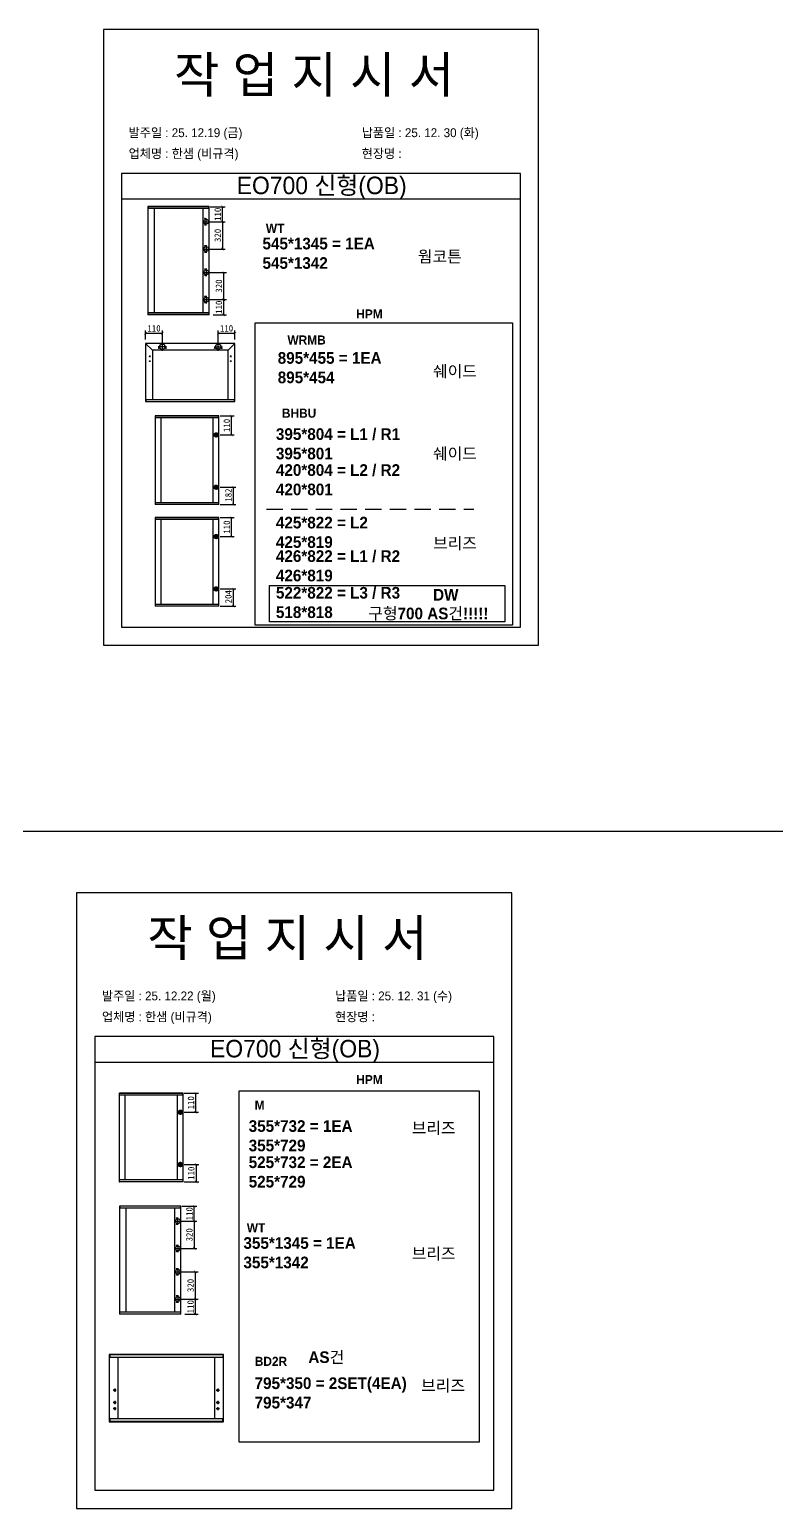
# Model space of a CAD drawing. Header units: millimetres. Extents: x -44117 to 256353, y -2095463 to 65325.
# Drawn here: x 112666 to 115549, y -577882 to -572174 of the extents above; entities that cross this region are included whole.
import ezdxf

# ---------------------------------------------------------------- set-up
doc = ezdxf.new("R2010")
doc.units = ezdxf.units.MM
doc.header["$LTSCALE"] = 10
doc.linetypes.add('HIDDEN', pattern=[9.525, 6.35, -3.175])
doc.layers.add('Layer1', color=7, linetype='Continuous', lineweight=70)
doc.styles.add('MtX_Gulim', font='')
doc.styles.get('MtX_Gulim').set_extended_font_data('Gulim', bold=True)
doc.dimstyles.new('ISO-25', dxfattribs={"dimtxt": 2.5, "dimasz": 2.5, "dimexe": 1, "dimexo": 1, "dimtad": 1, "dimtxsty": 'Standard', "dimblk": 'ARCHTICK', "dimcen": 2.5, "dimadec": 0, "dimazin": 0, "dimtfac": 1, "dimtmove": 0, "dimatfit": 3, "dimfxl": 0, "dimarcsym": 0})

# ---------------------------------------------------------------- blocks, each defined once
blk = doc.blocks.new('_ArchTick')
at = {"color": 0, "linetype": 'ByBlock', "const_width": 0.15}
blk.add_lwpolyline([(-0.5, -0.5), (0.5, 0.5)], dxfattribs=at)
blk = doc.blocks.new('*D4268')
at = {"color": 0, "lineweight": -2}
for p, q in [((113114.1, -573370.2), (113114.1, -573335.6)), ((113114.1, -573345.6), (113178.6, -573345.6)), ((113178.6, -573382.9), (113178.6, -573335.6))]:
    blk.add_line(p, q, dxfattribs=at)
at = {"layer": 'Defpoints', "color": 0}
for p in [(113178.6, -573345.6), (113114.1, -573385.2), (113178.6, -573397.9)]:
    blk.add_point(p, dxfattribs=at)
at = {"color": 0, "lineweight": -2, "xscale": 10, "yscale": 10, "zscale": 10, "rotation": 180}
blk.add_blockref('_ArchTick', (113114.1, -573345.6), dxfattribs=at)
at = {"color": 0, "lineweight": -2, "xscale": 10, "yscale": 10, "zscale": 10}
blk.add_blockref('_ArchTick', (113178.6, -573345.6), dxfattribs=at)
at = {"color": 0, "insert": (113146.4, -573326.9), "char_height": 25, "attachment_point": 5}
blk.add_mtext('110', dxfattribs=at)
blk = doc.blocks.new('*D4269')
at = {"color": 0, "lineweight": -2}
for p, q in [((113394.2, -573382.9), (113394.2, -573335.6)), ((113394.2, -573345.6), (113458.7, -573345.6)), ((113458.7, -573370.2), (113458.7, -573335.6))]:
    blk.add_line(p, q, dxfattribs=at)
at = {"layer": 'Defpoints', "color": 0}
for p in [(113458.7, -573345.6), (113394.2, -573397.9), (113458.7, -573385.2)]:
    blk.add_point(p, dxfattribs=at)
at = {"color": 0, "lineweight": -2, "xscale": 10, "yscale": 10, "zscale": 10, "rotation": 180}
blk.add_blockref('_ArchTick', (113394.2, -573345.6), dxfattribs=at)
at = {"color": 0, "lineweight": -2, "xscale": 10, "yscale": 10, "zscale": 10}
blk.add_blockref('_ArchTick', (113458.7, -573345.6), dxfattribs=at)
at = {"color": 0, "insert": (113426.4, -573326.9), "char_height": 25, "attachment_point": 5}
blk.add_mtext('110', dxfattribs=at)
blk = doc.blocks.new('*D4270')
at = {"color": 0, "lineweight": -2}
for p, q in [((113363.1, -572857.8), (113421, -572857.8)), ((113411, -572915.6), (113411, -572857.8)), ((113363.1, -572915.6), (113421, -572915.6))]:
    blk.add_line(p, q, dxfattribs=at)
at = {"layer": 'Defpoints', "color": 0}
for p in [(113348.1, -572857.8), (113411, -572857.8), (113348.1, -572915.6)]:
    blk.add_point(p, dxfattribs=at)
at = {"color": 0, "lineweight": -2, "xscale": 10, "yscale": 10, "zscale": 10}
for p, rotation in [((113411, -572857.8), 90), ((113411, -572915.6), 270)]:
    blk.add_blockref('_ArchTick', p, dxfattribs=dict(at, rotation=rotation))
at = {"color": 0, "insert": (113392.2, -572886.7), "char_height": 25, "attachment_point": 5, "rotation": 90}
blk.add_mtext('110', dxfattribs=at)
blk = doc.blocks.new('*D4271')
at = {"color": 0, "lineweight": -2}
for p, q in [((113363.1, -573216.2), (113425.6, -573216.2)), ((113415.6, -573274.7), (113415.6, -573216.2)), ((113374.7, -573274.7), (113425.6, -573274.7))]:
    blk.add_line(p, q, dxfattribs=at)
at = {"layer": 'Defpoints', "color": 0}
for p in [(113348.1, -573216.2), (113415.6, -573216.2), (113359.7, -573274.7)]:
    blk.add_point(p, dxfattribs=at)
at = {"color": 0, "lineweight": -2, "xscale": 10, "yscale": 10, "zscale": 10}
for p, rotation in [((113415.6, -573216.2), 90), ((113415.6, -573274.7), 270)]:
    blk.add_blockref('_ArchTick', p, dxfattribs=dict(at, rotation=rotation))
at = {"color": 0, "insert": (113396.8, -573245.4), "char_height": 25, "attachment_point": 5, "rotation": 90}
blk.add_mtext('110', dxfattribs=at)
blk = doc.blocks.new('*D4272')
at = {"color": 0, "lineweight": -2}
for p, q in [((113363.1, -573111), (113425.6, -573111)), ((113415.6, -573216.2), (113415.6, -573111)), ((113363.1, -573216.2), (113425.6, -573216.2))]:
    blk.add_line(p, q, dxfattribs=at)
at = {"layer": 'Defpoints', "color": 0}
for p in [(113348.1, -573111), (113415.6, -573111), (113348.1, -573216.2)]:
    blk.add_point(p, dxfattribs=at)
at = {"color": 0, "lineweight": -2, "xscale": 10, "yscale": 10, "zscale": 10}
for p, rotation in [((113415.6, -573111), 90), ((113415.6, -573216.2), 270)]:
    blk.add_blockref('_ArchTick', p, dxfattribs=dict(at, rotation=rotation))
at = {"color": 0, "insert": (113396.8, -573163.6), "char_height": 25, "attachment_point": 5, "rotation": 90}
blk.add_mtext('320', dxfattribs=at)
blk = doc.blocks.new('*D4273')
at = {"color": 0, "lineweight": -2}
for p, q in [((113363.1, -572915.6), (113421, -572915.6)), ((113411, -572915.6), (113411, -573020.8)), ((113363.1, -573020.8), (113421, -573020.8))]:
    blk.add_line(p, q, dxfattribs=at)
at = {"layer": 'Defpoints', "color": 0}
for p in [(113348.1, -572915.6), (113348.1, -573020.8), (113411, -573020.8)]:
    blk.add_point(p, dxfattribs=at)
at = {"color": 0, "lineweight": -2, "xscale": 10, "yscale": 10, "zscale": 10}
for p, rotation in [((113411, -572915.6), 90), ((113411, -573020.8), 270)]:
    blk.add_blockref('_ArchTick', p, dxfattribs=dict(at, rotation=rotation))
at = {"color": 0, "insert": (113392.2, -572968.2), "char_height": 25, "attachment_point": 5, "rotation": 90}
blk.add_mtext('320', dxfattribs=at)
blk = doc.blocks.new('*D4274')
at = {"color": 0, "lineweight": -2}
for p, q in [((113401.2, -573664.8), (113455.8, -573664.8)), ((113445.8, -573738.4), (113445.8, -573664.8)), ((113401.2, -573738.4), (113455.8, -573738.4))]:
    blk.add_line(p, q, dxfattribs=at)
at = {"layer": 'Defpoints', "color": 0}
for p in [(113386.2, -573664.8), (113445.8, -573664.8), (113386.2, -573738.4)]:
    blk.add_point(p, dxfattribs=at)
at = {"color": 0, "lineweight": -2, "xscale": 10, "yscale": 10, "zscale": 10}
for p, rotation in [((113445.8, -573664.8), 90), ((113445.8, -573738.4), 270)]:
    blk.add_blockref('_ArchTick', p, dxfattribs=dict(at, rotation=rotation))
at = {"color": 0, "insert": (113427, -573701.6), "char_height": 25, "attachment_point": 5, "rotation": 90}
blk.add_mtext('110', dxfattribs=at)
blk = doc.blocks.new('*D4275')
at = {"color": 0, "lineweight": -2}
for p, q in [((113401.2, -573940.3), (113462.3, -573940.3)), ((113452.3, -573940.3), (113452.3, -574007.2)), ((113401.2, -574007.2), (113462.3, -574007.2))]:
    blk.add_line(p, q, dxfattribs=at)
at = {"layer": 'Defpoints', "color": 0}
for p in [(113386.2, -573940.3), (113386.2, -574007.2), (113452.3, -574007.2)]:
    blk.add_point(p, dxfattribs=at)
at = {"color": 0, "lineweight": -2, "xscale": 10, "yscale": 10, "zscale": 10}
for p, rotation in [((113452.3, -573940.3), 90), ((113452.3, -574007.2), 270)]:
    blk.add_blockref('_ArchTick', p, dxfattribs=dict(at, rotation=rotation))
at = {"color": 0, "insert": (113433.6, -573970.4), "char_height": 25, "attachment_point": 5, "rotation": 90}
blk.add_mtext('182', dxfattribs=at)
blk = doc.blocks.new('*D4276')
at = {"color": 0, "lineweight": -2}
for p, q in [((113401.2, -574057.2), (113455.8, -574057.2)), ((113445.8, -574130.8), (113445.8, -574057.2)), ((113401.2, -574130.8), (113455.8, -574130.8))]:
    blk.add_line(p, q, dxfattribs=at)
at = {"layer": 'Defpoints', "color": 0}
for p in [(113386.2, -574057.2), (113445.8, -574057.2), (113386.2, -574130.8)]:
    blk.add_point(p, dxfattribs=at)
at = {"color": 0, "lineweight": -2, "xscale": 10, "yscale": 10, "zscale": 10}
for p, rotation in [((113445.8, -574057.2), 90), ((113445.8, -574130.8), 270)]:
    blk.add_blockref('_ArchTick', p, dxfattribs=dict(at, rotation=rotation))
at = {"color": 0, "insert": (113427, -574094), "char_height": 25, "attachment_point": 5, "rotation": 90}
blk.add_mtext('110', dxfattribs=at)
blk = doc.blocks.new('*D4277')
at = {"color": 0, "lineweight": -2}
for p, q in [((113401.2, -574332.7), (113462.3, -574332.7)), ((113452.3, -574332.7), (113452.3, -574399.6)), ((113401.2, -574399.6), (113462.3, -574399.6))]:
    blk.add_line(p, q, dxfattribs=at)
at = {"layer": 'Defpoints', "color": 0}
for p in [(113386.2, -574332.7), (113386.2, -574399.6), (113452.3, -574399.6)]:
    blk.add_point(p, dxfattribs=at)
at = {"color": 0, "lineweight": -2, "xscale": 10, "yscale": 10, "zscale": 10}
for p, rotation in [((113452.3, -574332.7), 90), ((113452.3, -574399.6), 270)]:
    blk.add_blockref('_ArchTick', p, dxfattribs=dict(at, rotation=rotation))
at = {"color": 0, "insert": (113433.6, -574362.8), "char_height": 25, "attachment_point": 5, "rotation": 90}
blk.add_mtext('204', dxfattribs=at)
blk = doc.blocks.new('*D4286')
at = {"color": 0, "lineweight": -2}
for p, q in [((113263.3, -576279), (113317.9, -576279)), ((113307.9, -576352.6), (113307.9, -576279)), ((113263.3, -576352.6), (113317.9, -576352.6))]:
    blk.add_line(p, q, dxfattribs=at)
at = {"layer": 'Defpoints', "color": 0}
for p in [(113248.3, -576279), (113307.9, -576279), (113248.3, -576352.6)]:
    blk.add_point(p, dxfattribs=at)
at = {"color": 0, "lineweight": -2, "xscale": 10, "yscale": 10, "zscale": 10}
for p, rotation in [((113307.9, -576279), 90), ((113307.9, -576352.6), 270)]:
    blk.add_blockref('_ArchTick', p, dxfattribs=dict(at, rotation=rotation))
at = {"color": 0, "insert": (113289.1, -576315.8), "char_height": 25, "attachment_point": 5, "rotation": 90}
blk.add_mtext('110', dxfattribs=at)
blk = doc.blocks.new('*D4287')
at = {"color": 0, "lineweight": -2}
for p, q in [((113263.3, -576554.5), (113318.8, -576554.5)), ((113308.8, -576554.5), (113308.8, -576621.3)), ((113263.3, -576621.3), (113318.8, -576621.3))]:
    blk.add_line(p, q, dxfattribs=at)
at = {"layer": 'Defpoints', "color": 0}
for p in [(113248.3, -576554.5), (113248.3, -576621.3), (113308.8, -576621.3)]:
    blk.add_point(p, dxfattribs=at)
at = {"color": 0, "lineweight": -2, "xscale": 10, "yscale": 10, "zscale": 10}
for p, rotation in [((113308.8, -576554.5), 90), ((113308.8, -576621.3), 270)]:
    blk.add_blockref('_ArchTick', p, dxfattribs=dict(at, rotation=rotation))
at = {"color": 0, "insert": (113290.1, -576587.9), "char_height": 25, "attachment_point": 5, "rotation": 90}
blk.add_mtext('110', dxfattribs=at)
blk = doc.blocks.new('*D4288')
at = {"color": 0, "lineweight": -2}
for p, q in [((113253.7, -576715.2), (113311.7, -576715.2)), ((113301.7, -576773.1), (113301.7, -576715.2)), ((113253.7, -576773.1), (113311.7, -576773.1))]:
    blk.add_line(p, q, dxfattribs=at)
at = {"layer": 'Defpoints', "color": 0}
for p in [(113238.7, -576715.2), (113301.7, -576715.2), (113238.7, -576773.1)]:
    blk.add_point(p, dxfattribs=at)
at = {"color": 0, "lineweight": -2, "xscale": 10, "yscale": 10, "zscale": 10}
for p, rotation in [((113301.7, -576715.2), 90), ((113301.7, -576773.1), 270)]:
    blk.add_blockref('_ArchTick', p, dxfattribs=dict(at, rotation=rotation))
at = {"color": 0, "insert": (113282.9, -576744.1), "char_height": 25, "attachment_point": 5, "rotation": 90}
blk.add_mtext('110', dxfattribs=at)
blk = doc.blocks.new('*D4289')
at = {"color": 0, "lineweight": -2}
for p, q in [((113253.7, -577073.6), (113316.2, -577073.6)), ((113306.2, -577132.1), (113306.2, -577073.6)), ((113265.4, -577132.1), (113316.2, -577132.1))]:
    blk.add_line(p, q, dxfattribs=at)
at = {"layer": 'Defpoints', "color": 0}
for p in [(113238.7, -577073.6), (113306.2, -577073.6), (113250.4, -577132.1)]:
    blk.add_point(p, dxfattribs=at)
at = {"color": 0, "lineweight": -2, "xscale": 10, "yscale": 10, "zscale": 10}
for p, rotation in [((113306.2, -577073.6), 90), ((113306.2, -577132.1), 270)]:
    blk.add_blockref('_ArchTick', p, dxfattribs=dict(at, rotation=rotation))
at = {"color": 0, "insert": (113287.5, -577102.9), "char_height": 25, "attachment_point": 5, "rotation": 90}
blk.add_mtext('110', dxfattribs=at)
blk = doc.blocks.new('*D4290')
at = {"color": 0, "lineweight": -2}
for p, q in [((113253.7, -576968.5), (113316.2, -576968.5)), ((113306.2, -577073.6), (113306.2, -576968.5)), ((113253.7, -577073.6), (113316.2, -577073.6))]:
    blk.add_line(p, q, dxfattribs=at)
at = {"layer": 'Defpoints', "color": 0}
for p in [(113238.7, -576968.5), (113306.2, -576968.5), (113238.7, -577073.6)]:
    blk.add_point(p, dxfattribs=at)
at = {"color": 0, "lineweight": -2, "xscale": 10, "yscale": 10, "zscale": 10}
for p, rotation in [((113306.2, -576968.5), 90), ((113306.2, -577073.6), 270)]:
    blk.add_blockref('_ArchTick', p, dxfattribs=dict(at, rotation=rotation))
at = {"color": 0, "insert": (113287.5, -577021), "char_height": 25, "attachment_point": 5, "rotation": 90}
blk.add_mtext('320', dxfattribs=at)
blk = doc.blocks.new('*D4291')
at = {"color": 0, "lineweight": -2}
for p, q in [((113253.7, -576773.1), (113311.7, -576773.1)), ((113301.7, -576773.1), (113301.7, -576878.2)), ((113253.7, -576878.2), (113311.7, -576878.2))]:
    blk.add_line(p, q, dxfattribs=at)
at = {"layer": 'Defpoints', "color": 0}
for p in [(113238.7, -576773.1), (113238.7, -576878.2), (113301.7, -576878.2)]:
    blk.add_point(p, dxfattribs=at)
at = {"color": 0, "lineweight": -2, "xscale": 10, "yscale": 10, "zscale": 10}
for p, rotation in [((113301.7, -576773.1), 90), ((113301.7, -576878.2), 270)]:
    blk.add_blockref('_ArchTick', p, dxfattribs=dict(at, rotation=rotation))
at = {"color": 0, "insert": (113282.9, -576825.6), "char_height": 25, "attachment_point": 5, "rotation": 90}
blk.add_mtext('320', dxfattribs=at)

msp = doc.modelspace()

# ---------------------------------------------------------------- linework, layer by layer
for p, q in [((114560.7852, -572728.96965), (113020.7852, -572728.96965)), ((114560.7852, -572828.96965), (113020.7852, -572828.96965)), ((113122.78973, -572857.27195), (113122.78973, -573274.47982)), ((113359.7833, -572857.75127), (113122.78973, -572857.75127)), ((113359.7833, -572864.99422), (113122.78973, -572864.99422)), ((113359.51701, -572857.00567), (113123.05601, -572857.00567)), ((113124.12115, -572857.00567), (113124.12115, -572864.99422)), ((113146.48909, -572864.46165), (113146.48909, -573266.75756)), ((113335.81766, -573266.75756), (113335.81766, -572864.99422)), ((113358.45187, -572864.99422), (113358.45187, -572857.00567)), ((113359.7833, -573274.47982), (113359.7833, -572857.27195)), ((113333.54217, -572915.58835), (113362.59135, -572915.58835)), ((113345.40391, -572903.60553), (113341.14335, -572903.60553)), ((113345.40391, -572927.57117), (113341.14335, -572927.57117)), ((113343.27363, -572901.47525), (113343.27363, -572905.73581)), ((113343.27363, -572925.44089), (113343.27363, -572929.70145)), ((113348.06676, -572930.11294), (113348.06676, -572901.06376)), ((113343.27363, -573006.65779), (113343.27363, -573010.91835)), ((113348.06676, -573006.2463), (113348.06676, -573035.29548)), ((113333.54217, -573020.7709), (113362.59135, -573020.7709)), ((113345.40391, -573008.78807), (113341.14335, -573008.78807)), ((113345.40391, -573032.75371), (113341.14335, -573032.75371)), ((113343.27363, -573030.62343), (113343.27363, -573034.88399)), ((113333.54217, -573110.98089), (113362.59135, -573110.98089)), ((113345.40391, -573098.99806), (113341.14335, -573098.99806)), ((113343.27363, -573096.86778), (113343.27363, -573101.12834)), ((113343.27363, -573120.83342), (113343.27363, -573125.09398)), ((113348.06676, -573096.4563), (113348.06676, -573125.50548)), ((113345.40391, -573122.9637), (113341.14335, -573122.9637)), ((113333.54217, -573216.16342), (113362.59135, -573216.16342)), ((113345.40391, -573204.18059), (113341.14335, -573204.18059)), ((113345.40391, -573228.14623), (113341.14335, -573228.14623)), ((113343.27363, -573202.05031), (113343.27363, -573206.31087)), ((113343.27363, -573226.01595), (113343.27363, -573230.27651)), ((113348.06676, -573201.63883), (113348.06676, -573230.68801)), ((113359.7833, -573266.75756), (113122.78973, -573266.75756)), ((113359.7833, -573274.00051), (113122.78973, -573274.00051)), ((113359.51701, -573274.74611), (113123.05601, -573274.74611)), ((113124.12115, -573274.74611), (113124.12115, -573266.75756)), ((113358.45187, -573266.75756), (113358.45187, -573274.74611)), ((113113.79509, -573385.19741), (113113.79509, -573609.53773)), ((113140.13584, -573411.53816), (113113.88178, -573384.98813)), ((113458.68093, -573384.90144), (113114.09105, -573384.90144)), ((113194.75452, -573397.92384), (113162.46769, -573397.92384)), ((113167.66045, -573403.84311), (113162.92504, -573403.84311)), ((113165.29275, -573401.4754), (113165.29275, -573406.21081)), ((113178.6111, -573414.06725), (113178.6111, -573381.78042)), ((113194.29717, -573403.84311), (113189.56175, -573403.84311)), ((113191.92946, -573401.4754), (113191.92946, -573406.21081)), ((113378.01747, -573397.92384), (113410.3043, -573397.92384)), ((113383.21024, -573403.84311), (113378.47483, -573403.84311)), ((113380.84253, -573401.4754), (113380.84253, -573406.21081)), ((113394.16089, -573414.06725), (113394.16089, -573381.78042)), ((113409.84696, -573403.84311), (113405.11154, -573403.84311)), ((113407.47925, -573401.4754), (113407.47925, -573406.21081)), ((113432.63614, -573411.53816), (113458.8902, -573384.98813)), ((113458.97689, -573609.53773), (113458.97689, -573385.19741)), ((113127.11345, -573434.62331), (113133.03272, -573434.62331)), ((113127.11345, -573453.56497), (113133.03272, -573453.56497)), ((113130.07309, -573431.66367), (113130.07309, -573437.58294)), ((113130.07309, -573450.60534), (113130.07309, -573456.52461)), ((113140.13584, -573411.53816), (113140.13584, -573601.54672)), ((113432.63614, -573411.53816), (113140.13584, -573411.53816)), ((113432.63614, -573600.95479), (113432.63614, -573411.53816)), ((113445.65854, -573434.62331), (113439.73927, -573434.62331)), ((113445.65854, -573453.56497), (113439.73927, -573453.56497)), ((113442.6989, -573431.66367), (113442.6989, -573437.58294)), ((113442.6989, -573450.60534), (113442.6989, -573456.52461)), ((113113.79509, -573600.95479), (113458.97689, -573600.95479)), ((113113.79509, -573609.005), (113458.68093, -573609.005)), ((113114.09105, -573609.8337), (113458.68093, -573609.8337)), ((113115.27491, -573600.95479), (113115.27491, -573609.8337)), ((113457.49707, -573609.8337), (113457.49707, -573600.95479)), ((113150.29614, -573665.02782), (113150.29614, -574006.91471)), ((113396.79678, -573665.47056), (113150.29614, -573665.47056)), ((113396.79678, -573672.16072), (113150.29614, -573672.16072)), ((113396.55082, -573664.78186), (113150.54211, -573664.78186)), ((113172.18674, -573671.66879), (113172.18674, -573999.78183)), ((113374.66022, -573999.78183), (113374.66022, -573672.16072)), ((113395.56698, -573672.16072), (113395.56698, -573664.78186)), ((113396.79678, -574006.91471), (113396.79678, -573665.02782)), ((113396.79678, -573999.78183), (113150.29614, -573999.78183)), ((113396.79678, -574006.47199), (113150.29614, -574006.47199)), ((113396.55082, -574007.16068), (113150.54211, -574007.16068)), ((113151.52595, -574007.16068), (113151.52595, -573999.78183)), ((113395.56698, -573999.78183), (113395.56698, -574007.16068)), ((113150.29614, -574057.43223), (113150.29614, -574399.31911)), ((113396.79678, -574057.87496), (113150.29614, -574057.87496)), ((113396.79678, -574064.56512), (113150.29614, -574064.56512)), ((113396.55082, -574057.18627), (113150.54211, -574057.18627)), ((113172.18674, -574064.0732), (113172.18674, -574392.18623)), ((113374.66022, -574392.18623), (113374.66022, -574064.56512)), ((113395.56698, -574064.56512), (113395.56698, -574057.18627)), ((113396.79678, -574399.31911), (113396.79678, -574057.43223)), ((113396.79678, -574392.18623), (113150.29614, -574392.18623)), ((113396.79678, -574398.87639), (113150.29614, -574398.87639)), ((113396.55082, -574399.56508), (113150.54211, -574399.56508)), ((113151.52595, -574399.56508), (113151.52595, -574392.18623)), ((113395.56698, -574392.18623), (113395.56698, -574399.56508)), ((114457.75629, -576060.79092), (112917.75629, -576060.79092)), ((114457.75629, -576160.79092), (112917.75629, -576160.79092)), ((113012.39913, -576279.20222), (113012.39913, -576621.08911)), ((113258.89977, -576279.64495), (113012.39913, -576279.64495)), ((113258.89977, -576286.33511), (113012.39913, -576286.33511)), ((113258.6538, -576278.95626), (113012.64509, -576278.95626)), ((113034.28972, -576285.84319), (113034.28972, -576613.95622)), ((113236.76321, -576613.95622), (113236.76321, -576286.33511)), ((113257.66996, -576286.33511), (113257.66996, -576278.95626)), ((113258.89977, -576621.08911), (113258.89977, -576279.20222)), ((113258.89977, -576613.95622), (113012.39913, -576613.95622)), ((113258.89977, -576620.64638), (113012.39913, -576620.64638)), ((113258.6538, -576621.33508), (113012.64509, -576621.33508)), ((113013.62893, -576621.33508), (113013.62893, -576613.95622)), ((113257.66996, -576613.95622), (113257.66996, -576621.33508)), ((113013.46492, -576714.7422), (113013.46492, -577131.95006)), ((113250.45849, -576715.22151), (113013.46492, -576715.22151)), ((113250.1922, -576714.47591), (113013.73121, -576714.47591)), ((113014.79635, -576714.47591), (113014.79635, -576722.46446)), ((113249.12706, -576722.46446), (113249.12706, -576714.47591)), ((113250.45849, -577131.95006), (113250.45849, -576714.7422)), ((113250.45849, -576722.46446), (113013.46492, -576722.46446)), ((113037.16428, -576721.93189), (113037.16428, -577124.22781)), ((113224.21736, -576773.05859), (113253.26654, -576773.05859)), ((113226.49285, -577124.22781), (113226.49285, -576722.46446)), ((113236.0791, -576761.07577), (113231.81854, -576761.07577)), ((113233.94882, -576758.94549), (113233.94882, -576763.20605)), ((113238.74195, -576787.58319), (113238.74195, -576758.53401)), ((113236.0791, -576785.04141), (113231.81854, -576785.04141)), ((113233.94882, -576782.91113), (113233.94882, -576787.17169)), ((113224.21736, -576878.24114), (113253.26654, -576878.24114)), ((113236.0791, -576866.25831), (113231.81854, -576866.25831)), ((113233.94882, -576864.12803), (113233.94882, -576868.38859)), ((113233.94882, -576888.09367), (113233.94882, -576892.35423)), ((113238.74195, -576863.71654), (113238.74195, -576892.76572)), ((113236.0791, -576890.22395), (113231.81854, -576890.22395)), ((113224.21736, -576968.45113), (113253.26654, -576968.45113)), ((113236.0791, -576956.4683), (113231.81854, -576956.4683)), ((113236.0791, -576980.43395), (113231.81854, -576980.43395)), ((113233.94882, -576954.33802), (113233.94882, -576958.59858)), ((113233.94882, -576978.30367), (113233.94882, -576982.56423)), ((113238.74195, -576953.92654), (113238.74195, -576982.97572)), ((113233.94882, -577059.52055), (113233.94882, -577063.78111)), ((113238.74195, -577059.10907), (113238.74195, -577088.15825)), ((113224.21736, -577073.63366), (113253.26654, -577073.63366)), ((113236.0791, -577061.65083), (113231.81854, -577061.65083)), ((113236.0791, -577085.61647), (113231.81854, -577085.61647)), ((113233.94882, -577083.48619), (113233.94882, -577087.74675)), ((113250.45849, -577124.22781), (113013.46492, -577124.22781)), ((113250.45849, -577131.47076), (113013.46492, -577131.47076)), ((113250.1922, -577132.21635), (113013.73121, -577132.21635)), ((113014.79635, -577132.21635), (113014.79635, -577124.22781)), ((113249.12706, -577124.22781), (113249.12706, -577132.21635)), ((112973.49772, -577287.99885), (112973.49772, -577546.44092)), ((113414.10812, -577288.66532), (112973.49772, -577288.66532)), ((113413.73786, -577287.62859), (112973.86798, -577287.62859)), ((112975.34903, -577287.62859), (112975.34903, -577298.73642)), ((113412.25682, -577287.62859), (113412.25682, -577298.73642)), ((113414.10812, -577546.44092), (113414.10812, -577287.99885)), ((113414.10812, -577298.73642), (112973.49772, -577298.73642)), ((113006.8212, -577298.73642), (113006.8212, -577535.70335)), ((113380.78465, -577535.70335), (113380.78465, -577298.73642)), ((113000.71189, -577425.36562), (112988.49329, -577425.36562)), ((112994.60259, -577419.25632), (112994.60259, -577431.47492)), ((113386.89395, -577425.36562), (113399.11256, -577425.36562)), ((113393.00325, -577419.25632), (113393.00325, -577431.47492)), ((113000.71189, -577472.75901), (112988.49329, -577472.75901)), ((113000.71189, -577496.4557), (112988.49329, -577496.4557)), ((112994.60259, -577466.6497), (112994.60259, -577478.86831)), ((112994.60259, -577490.3464), (112994.60259, -577502.56501)), ((113386.89395, -577472.75901), (113399.11256, -577472.75901)), ((113386.89395, -577496.4557), (113399.11256, -577496.4557)), ((113393.00325, -577466.6497), (113393.00325, -577478.86831)), ((113393.00325, -577490.3464), (113393.00325, -577502.56501)), ((113414.10812, -577535.70335), (112973.49772, -577535.70335)), ((113414.10812, -577545.77445), (112973.49772, -577545.77445)), ((112973.86798, -577546.81118), (113413.73786, -577546.81118)), ((112975.34903, -577535.70335), (112975.34903, -577546.81118)), ((113412.25682, -577546.81118), (113412.25682, -577535.70335))]:
    msp.add_line(p, q)
at = {"linetype": 'HIDDEN'}
msp.add_line((113580.44965, -574024.69955), (114381.01767, -574024.69955), dxfattribs=at)
at = {"color": 1}
msp.add_line((104015.69829, -575267.10522), (196284.84516, -575267.10522), dxfattribs=at)
msp.add_line((104015.69829, -575267.10522), (196284.84516, -575267.10522), dxfattribs=at)
for points in [[(112950.7852, -574549.79993), (114630.7852, -574549.79993), (114630.7852, -572173.79993), (112950.7852, -572173.79993)], [(113536.55039, -573305.12403), (114529.85113, -573305.12403), (114529.85113, -574472.52006), (113536.55039, -574472.52006)], [(113592.03267, -574319.75141), (114501.0684, -574319.75141), (114501.0684, -574460.24234), (113592.03267, -574460.24234)], [(112847.75629, -577881.6212), (114527.75629, -577881.6212), (114527.75629, -575505.6212), (112847.75629, -575505.6212)], [(113474.67216, -576270.23893), (114401.87789, -576270.23893), (114401.87789, -577626.35644), (113474.67216, -577626.35644)]]:
    msp.add_lwpolyline(points, close=True)
for points in [[(113020.7852, -572728.96965), (113020.7852, -574479.79993), (114560.7852, -574479.79993), (114560.7852, -572728.96965)], [(112917.75629, -576060.79092), (112917.75629, -577811.6212), (114457.75629, -577811.6212), (114457.75629, -576060.79092)]]:
    msp.add_lwpolyline(points)
for centre, radius in [((113348.06676, -572915.58835), 9.31997), ((113343.27363, -572903.60553), 0.85211), ((113343.27363, -572927.57117), 0.85211), ((113343.27363, -573008.78807), 0.85211), ((113348.06676, -573020.7709), 9.31997), ((113343.27363, -573032.75371), 0.85211), ((113348.06676, -573110.98089), 9.31997), ((113343.27363, -573098.99806), 0.85211), ((113343.27363, -573122.9637), 0.85211), ((113348.06676, -573216.16342), 9.31997), ((113343.27363, -573204.18059), 0.85211), ((113343.27363, -573228.14623), 0.85211), ((113165.29275, -573403.84311), 0.94708), ((113178.6111, -573397.92384), 10.35872), ((113191.92946, -573403.84311), 0.94708), ((113380.84253, -573403.84311), 0.94708), ((113394.16089, -573397.92384), 10.35872), ((113407.47925, -573403.84311), 0.94708), ((113130.07309, -573434.62331), 0.88789), ((113130.07309, -573453.56497), 0.88789), ((113442.6989, -573434.62331), 0.88789), ((113442.6989, -573453.56497), 0.88789), ((113238.74195, -576773.05859), 9.31997), ((113233.94882, -576761.07577), 0.85211), ((113233.94882, -576785.04141), 0.85211), ((113238.74195, -576878.24114), 9.31997), ((113233.94882, -576866.25831), 0.85211), ((113233.94882, -576890.22395), 0.85211), ((113238.74195, -576968.45113), 9.31997), ((113233.94882, -576956.4683), 0.85211), ((113233.94882, -576980.43395), 0.85211), ((113238.74195, -577073.63366), 9.31997), ((113233.94882, -577061.65083), 0.85211), ((113233.94882, -577085.61647), 0.85211), ((112994.60259, -577425.36562), 3.70261), ((113393.00325, -577425.36562), 3.70261), ((112994.60259, -577472.75901), 3.70261), ((112994.60259, -577496.4557), 3.70261), ((113393.00325, -577472.75901), 3.70261), ((113393.00325, -577496.4557), 3.70261)]:
    msp.add_circle(centre, radius)
for centre, radius, start, end in [((113123.05601, -572857.27195), 0.26628, 90, 180), ((113359.51701, -572857.27195), 0.26628, 0, 90), ((113123.05601, -573274.47983), 0.26628, 180, 270), ((113359.51701, -573274.47983), 0.26628, 270, 0), ((113114.09105, -573385.19741), 0.29596, 90, 180), ((113458.68093, -573385.19741), 0.29596, 0, 90), ((113114.09105, -573609.53773), 0.29596, 180, 270), ((113458.68093, -573609.53773), 0.29596, 270, 0), ((113396.55082, -573665.02782), 0.24596, 0, 90), ((113150.54211, -574006.91472), 0.24596, 180, 270), ((113396.55082, -574006.91472), 0.24596, 270, 0), ((113396.55082, -574057.43223), 0.24596, 0, 90), ((113150.54211, -574399.31912), 0.24596, 180, 270), ((113396.55082, -574399.31912), 0.24596, 270, 0), ((113258.6538, -576279.20222), 0.24596, 0, 90), ((113012.64509, -576621.08911), 0.24596, 180, 270), ((113258.6538, -576621.08911), 0.24596, 270, 0), ((113013.73121, -576714.7422), 0.26628, 90, 180), ((113250.1922, -576714.7422), 0.26628, 0, 90), ((113013.73121, -577131.95007), 0.26628, 180, 270), ((113250.1922, -577131.95007), 0.26628, 270, 0), ((112973.86798, -577287.99885), 0.37026, 90, 180), ((113413.73786, -577287.99885), 0.37026, 0, 90), ((112973.86798, -577546.44092), 0.37026, 180, 270), ((113413.73786, -577546.44092), 0.37026, 270, 0)]:
    msp.add_arc(centre, radius, start, end)
at = {"layer": 'Layer1'}
for p, q in [((113386.1588, -573729.33314), (113386.1588, -573747.46354)), ((113386.1588, -573949.3415), (113386.1588, -573931.2111)), ((113386.1588, -574121.73755), (113386.1588, -574139.86795)), ((113386.1588, -574341.74591), (113386.1588, -574323.6155)), ((113248.26178, -576343.50754), (113248.26178, -576361.63794)), ((113248.26178, -576563.5159), (113248.26178, -576545.3855))]:
    msp.add_line(p, q, dxfattribs=at)
for points in [[(113395.224, -573738.39834), (113377.0936, -573738.39834)], [(113395.224, -573940.2763), (113377.0936, -573940.2763)], [(113395.224, -574130.80275), (113377.0936, -574130.80275)], [(113395.224, -574332.68071), (113377.0936, -574332.68071)], [(113257.32698, -576352.57274), (113239.19658, -576352.57274)], [(113257.32698, -576554.4507), (113239.19658, -576554.4507)]]:
    msp.add_lwpolyline(points, close=True, dxfattribs=at)
for centre in [(113386.1588, -573738.39834), (113386.1588, -573940.2763), (113386.1588, -574130.80275), (113386.1588, -574332.68071), (113248.26178, -576352.57274), (113248.26178, -576554.4507)]:
    msp.add_circle(centre, 6.04347, dxfattribs=at)

# ---------------------------------------------------------------- texts
at = {"linetype": 'Continuous', "style": 'MtX_Gulim'}
for s, height, p in [('WT', 35.049344, (113578.27382, -572958.52436)), ('HPM', 35.049344, (113927.29952, -573288.92266)), ('WRMB', 35.049344, (113661.52802, -573389.43999)), ('BHBU', 35.049344, (113640.24606, -573671.85004)), ('HPM', 35.049344, (113927.29952, -576244.09897)), ('M', 35.04934, (113535.1097, -576342.5913)), ('WT', 35.049344, (113504.70581, -576815.99461)), ('BD2R', 35.049344, (113535.44595, -577331.46231))]:
    msp.add_text(s, height=height, dxfattribs=at).set_placement(p)
at = {"attachment_point": 1}
for s, width, gutter_width, heights, insert, char_height in [('{\\fGulim|b0|i0|c129|p50;작 업 지 시 서}', 3307.3198183, 12.5, [-155.84554], (113223.59181, -572277.96244), 140), ('\\pt11;{\\fGulim|b0|i0|c129|p50;발주일 : 25. 12.19 (금)}', 3307.3198183, 12.5, [34.50412], (113048.38245, -572554.68286), 34.3), ('{\\fGulim|b0|i0|c129|p50;납품일 : 25. 12. 30 (화)}', 3307.3198183, 12.5, [35.09023], (113948.36043, -572554.68286), 34.3), ('{\\fGulim|b0|i0|c129|p50;업체명 : 한샘 (비규격)}', 3307.3198183, 12.5, [36.11279], (113048.38245, -572635.33904), 34.3), ('{\\fGulim|b0|i0|c129|p50;현장명 : }', 3307.3198183, 12.5, [-38.2735], (113948.36043, -572635.33904), 34.3), ('{\\fGulim|b0|i0|c129|p50;EO700 신형(OB)}', 1597.0710432, 6.03612, [-85.06834], (113465.66271, -572741.39789), 67.6045736), ('{\\f굴림|b1|i0|c129|p50;545*1345 = 1EA\\P\\C1;545*1342}', 13607.1496112, 175, [-121.36905], (113565.16585, -572977.20921), 45), ('{\\f굴림|b1|i0|c129|p50;웜코튼}', 13607.1496112, 175, [40.38718], (114165.10645, -573027.24756), 45), ('{\\f굴림|b1|i0|c129|p50;895*455 = 1EA\\P\\C1;895*454}', 13607.1496112, 175, [-121.30952], (113623.96715, -573418.73336), 45), ('{\\f굴림|b1|i0|c129|p50;쉐이드}', 13607.1496112, 175, [40.38718], (114223.76863, -573470.55825), 45), ('{\\f굴림|b1|i0|c129|p50;395*804 = L1 / R1\\P\\C1;395*801}', 13607.1496112, 175, [-125.41667], (113617.0189, -573712.58554), 45), ('{\\f굴림|b1|i0|c129|p50;쉐이드}', 13607.1496112, 175, [40.38718], (114223.76863, -573788.26398), 45), ('{\\f굴림|b1|i0|c129|p50;420*804 = L2 / R2\\P\\C1;420*801}', 13607.1496112, 175, [-125.41667], (113617.0189, -573851.26662), 45), ('{\\f굴림|b1|i0|c129|p50;425*822 = L2\\P\\C1;425*819}', 13607.1496112, 175, [-121.36905], (113617.0189, -574054.24528), 45), ('{\\f굴림|b1|i0|c129|p50;브리즈}', 13607.1496112, 175, [40.38718], (114223.76863, -574133.70593), 45), ('{\\f굴림|b1|i0|c129|p50;426*822 = L1 / R2\\P\\C1;426*819}', 13607.1496112, 175, [-125.41667], (113617.0189, -574183.47083), 45), ('{\\f굴림|b1|i0|c129|p50;522*822 = L3 / R3\\P\\C1;518*818}', 13607.1496112, 175, [-125.41667], (113617.0189, -574324.98856), 45), ('{\\f굴림|b1|i0|c129|p50;DW}', 13607.1496112, 175, [40.38718], (114223.76863, -574332.90238), 45), ('{\\f굴림|b1|i0|c129|p50;구형700 AS건!!!!!}', 13607.1496112, 175, [40.38718], (113973.61575, -574404.92691), 45), ('{\\fGulim|b0|i0|c129|p50;작 업 지 시 서}', 3307.3198183, 12.5, [-155.84554], (113120.56289, -575609.78371), 140), ('\\pt11;{\\fGulim|b0|i0|c129|p50;발주일 : 25. 12.22 (월)}', 3307.3198183, 12.5, [34.50412], (112945.35354, -575886.50413), 34.3), ('{\\fGulim|b0|i0|c129|p50;납품일 : 25. 12. 31 (수)}', 3307.3198183, 12.5, [35.09023], (113845.33152, -575886.50413), 34.3), ('{\\fGulim|b0|i0|c129|p50;업체명 : 한샘 (비규격)}', 3307.3198183, 12.5, [36.11279], (112945.35354, -575967.16031), 34.3), ('{\\fGulim|b0|i0|c129|p50;현장명 : }', 3307.3198183, 12.5, [-38.2735], (113845.33152, -575967.16031), 34.3), ('{\\fGulim|b0|i0|c129|p50;EO700 신형(OB)}', 1597.0710432, 6.03612, [-85.06834], (113362.63379, -576073.21916), 67.6045736), ('{\\f굴림|b1|i0|c129|p50;355*732 = 1EA\\P\\C1;355*729}', 13607.1496112, 175, [-121.30952], (113511.88255, -576383.32679), 45), ('{\\f굴림|b1|i0|c129|p50;브리즈}', 13607.1496112, 175, [40.38718], (114141.2786, -576390.99924), 45), ('{\\f굴림|b1|i0|c129|p50;525*732 = 2EA\\P\\C1;525*729}', 13607.1496112, 175, [-121.25], (113511.88255, -576523.00182), 45), ('{\\f굴림|b1|i0|c129|p50;355*1345 = 1EA\\P\\C1;355*1342}', 13607.1496112, 175, [-121.36905], (113491.59785, -576834.67945), 45), ('{\\f굴림|b1|i0|c129|p50;브리즈}', 13607.1496112, 175, [40.38718], (114141.2786, -576875.34143), 45), ('{\\f굴림|b1|i0|c129|p50;AS건}', 13607.1496112, 175, [-48.57143], (113742.34032, -577275.2903), 45), ('{\\f굴림|b1|i0|c129|p50;795*350 = 2SET(4EA)\\P\\C1;795*347}', 13607.1496112, 175, [-126.36905], (113534.702, -577375.83288), 45), ('{\\f굴림|b1|i0|c129|p50;브리즈}', 13607.1496112, 175, [40.38718], (114177.6717, -577385.44842), 45)]:
    msp.add_mtext_dynamic_manual_height_columns(s, width=width, gutter_width=gutter_width, heights=heights, dxfattribs=dict(at, insert=insert, char_height=char_height))

# ---------------------------------------------------------------- dimensions: what is measured, and where the dimension line sits
for base, p1, p2, text, picture, middle in [((113410.9919, -572857.75127), (113348.06676, -572915.58835), (113348.06676, -572857.75127), '110', '*D4270', (113410.9919, -572886.66981)), ((113452.33016, -574007.16068), (113386.1588, -573940.2763), (113386.1588, -574007.16068), '182', '*D4275', (113452.33016, -573970.36523)), ((113452.33016, -574399.56508), (113386.1588, -574332.68071), (113386.1588, -574399.56508), '204', '*D4277', (113452.33016, -574362.76964)), ((113301.66709, -576715.22151), (113238.74195, -576773.05859), (113238.74195, -576715.22151), '110', '*D4288', (113301.66709, -576744.14005))]:
    dim = msp.add_linear_dim(base=base, p1=p1, p2=p2, angle=90, text=text, dimstyle='ISO-25', override={"dimscale": 10, "dimasz": 1, "dimexo": 1.5, "dimtxsty": 'Standard'})
    dim.commit()
    dim.dimension.update_dxf_attribs({"geometry": picture, "text_midpoint": middle, "dimtype": 160})
for base, p1, p2, text, picture, middle in [((113410.9919, -573020.7709), (113348.06676, -572915.58835), (113348.06676, -573020.7709), '320', '*D4273', (113392.2419, -572968.17963)), ((113415.56336, -573110.98089), (113348.06676, -573216.16342), (113348.06676, -573110.98089), '320', '*D4272', (113396.81336, -573163.57216)), ((113415.56336, -573216.16342), (113359.7053, -573274.66812), (113348.06676, -573216.16342), '110', '*D4271', (113396.81336, -573245.41577)), ((113445.77257, -573664.78186), (113386.1588, -573738.39834), (113386.1588, -573664.78186), '110', '*D4274', (113427.02257, -573701.5901)), ((113445.77257, -574057.18627), (113386.1588, -574130.80275), (113386.1588, -574057.18627), '110', '*D4276', (113427.02257, -574093.99451)), ((113307.87556, -576278.95626), (113248.26178, -576352.57274), (113248.26178, -576278.95626), '110', '*D4286', (113289.12556, -576315.7645)), ((113308.82903, -576621.33508), (113248.26178, -576554.4507), (113248.26178, -576621.33508), '110', '*D4287', (113290.07903, -576587.89289)), ((113301.66709, -576878.24114), (113238.74195, -576773.0586), (113238.74195, -576878.24114), '320', '*D4291', (113282.91709, -576825.64987)), ((113306.23855, -576968.45113), (113238.74195, -577073.63366), (113238.74195, -576968.45113), '320', '*D4290', (113287.48855, -577021.0424)), ((113306.23855, -577073.63366), (113250.3805, -577132.13836), (113238.74195, -577073.63366), '110', '*D4289', (113287.48855, -577102.88601))]:
    dim = msp.add_linear_dim(base=base, p1=p1, p2=p2, angle=90, text=text, dimstyle='ISO-25', override={"dimscale": 10, "dimasz": 1, "dimexo": 1.5, "dimtxsty": 'Standard'})
    dim.commit()
    dim.dimension.update_dxf_attribs({"geometry": picture, "text_midpoint": middle})
for base, p1, p2, picture, middle in [((113178.61111, -573345.61701), (113114.09105, -573385.19741), (113178.61111, -573397.92384), '*D4268', (113146.35108, -573326.86701)), ((113458.68093, -573345.61701), (113394.16088, -573397.92384), (113458.68093, -573385.19741), '*D4269', (113426.42091, -573326.86701))]:
    dim = msp.add_linear_dim(base=base, p1=p1, p2=p2, text='110', dimstyle='ISO-25', override={"dimscale": 10, "dimasz": 1, "dimexo": 1.5, "dimtxsty": 'Standard'})
    dim.commit()
    dim.dimension.update_dxf_attribs({"geometry": picture, "text_midpoint": middle})

doc.saveas('drawing.dxf')
